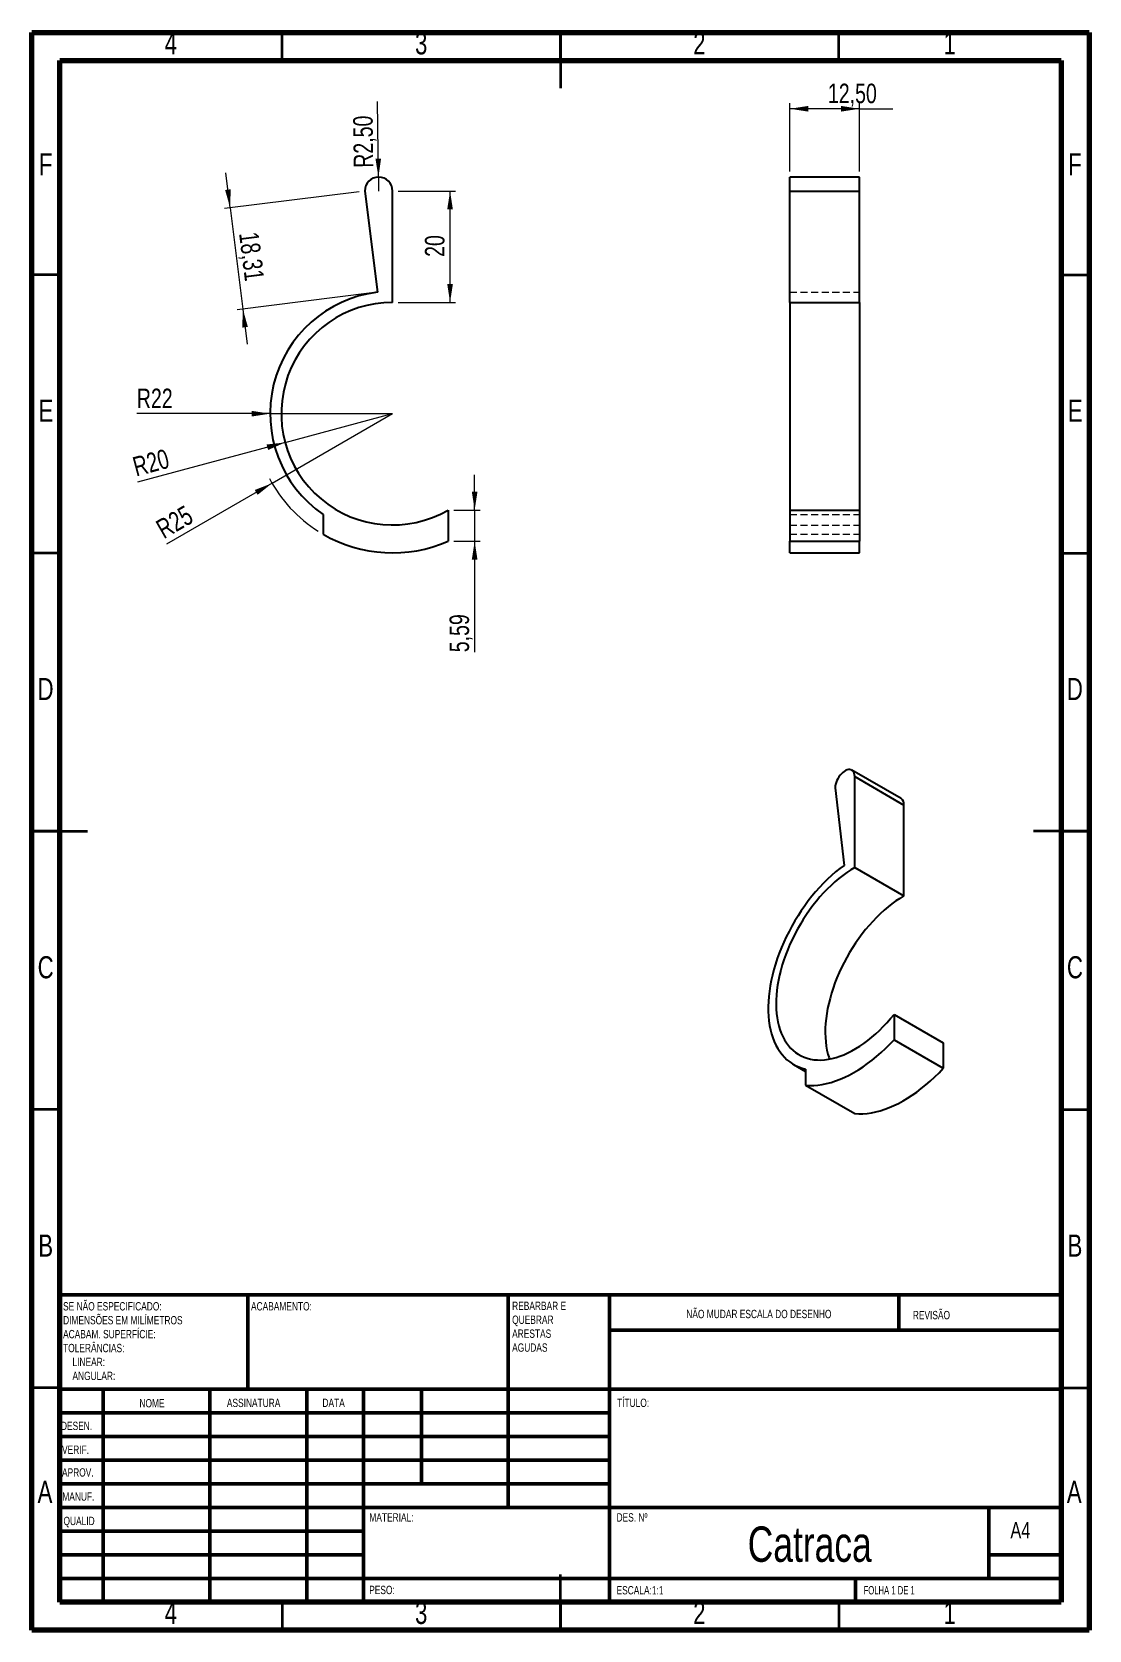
# Model space of a CAD drawing. Header units: millimetres. Extents: x 15 to 205, y 5 to 292.
import ezdxf

# ---------------------------------------------------------------- set-up
doc = ezdxf.new("R2010")
doc.units = ezdxf.units.MM
doc.linetypes.add('HIDDEN', pattern=[1.905, 1.27, -0.635])
doc.styles.add('SLDTEXTSTYLE0', font='TXT', dxfattribs={"width": 0.75})
doc.styles.add('SLDTEXTSTYLE1', font='TXT', dxfattribs={"width": 0.6875})
doc.dimstyles.new('SLDDIMSTYLE0', dxfattribs={"dimtxt": 3.5, "dimasz": 3.302, "dimexe": 0, "dimexo": 0.0625, "dimgap": 0.875, "dimtad": 1, "dimrnd": 1e-09, "dimzin": 12, "dimdsep": 46, "dimtxsty": 'SLDTEXTSTYLE0', "dimsah": 1, "dimcen": 0, "dimadec": 0, "dimazin": 3, "dimtfac": 1, "dimtofl": 0, "dimtmove": 0, "dimatfit": 3, "dimfxl": 0, "dimfrac": 2, "dimtolj": 1, "dimtzin": 12, "dimarcsym": 0})
doc.dimstyles.new('SLDDIMSTYLE1', dxfattribs={"dimtxt": 3.5, "dimasz": 3.302, "dimexe": 0, "dimexo": 0.0625, "dimgap": 0.875, "dimtad": 1, "dimrnd": 1e-09, "dimzin": 12, "dimdsep": 46, "dimtxsty": 'SLDTEXTSTYLE0', "dimsah": 1, "dimcen": 0.09, "dimadec": 0, "dimazin": 3, "dimtfac": 1, "dimtmove": 0, "dimatfit": 0, "dimfxl": 0, "dimfrac": 2, "dimtolj": 1, "dimtzin": 12, "dimarcsym": 0})
doc.dimstyles.new('SLDDIMSTYLE2', dxfattribs={"dimtxt": 3.5, "dimasz": 3.302, "dimexe": 0, "dimexo": 0.0625, "dimgap": 0.875, "dimtad": 1, "dimrnd": 1e-09, "dimzin": 12, "dimdsep": 46, "dimtxsty": 'SLDTEXTSTYLE0', "dimsah": 1, "dimcen": 0.09, "dimadec": 0, "dimazin": 3, "dimtfac": 1, "dimtofl": 0, "dimtmove": 0, "dimatfit": 3, "dimfxl": 0, "dimfrac": 2, "dimtolj": 1, "dimtzin": 12, "dimarcsym": 0})

# ---------------------------------------------------------------- blocks, each defined once
blk = doc.blocks.new('SW_NOTE_0')
at = {"color": 0, "linetype": 'Continuous', "lineweight": 0, "char_height": 1.5, "attachment_point": 1, "style": 'SLDTEXTSTYLE0'}
for s, insert in [('SE NÃO ESPECIFICADO:', (0, 1.93)), ('ACABAM. SUPERFÍCIE:', (0, -3.07)), ('DIMENSÕES EM MILÍMETROS', (0, -0.57)), ('TOLERÂNCIAS:', (0, -5.57)), ('LINEAR:', (1.69, -8.07)), ('ANGULAR:', (1.69, -10.57))]:
    blk.add_mtext(s, dxfattribs=dict(at, insert=insert))
blk = doc.blocks.new('SW_NOTE_1')
at = {"color": 0, "linetype": 'Continuous', "lineweight": 0, "char_height": 1.5, "attachment_point": 1, "style": 'SLDTEXTSTYLE0'}
for s, insert in [('REBARBAR E', (0, 1.93)), ('QUEBRAR', (0, -0.57)), ('ARESTAS', (0, -3.07)), ('AGUDAS', (0, -5.57))]:
    blk.add_mtext(s, dxfattribs=dict(at, insert=insert))
blk = doc.blocks.new('_D')
at = {"color": 7, "linetype": 'Continuous', "lineweight": 18}
for q in [(33.85, 223.54), (79.81, 223.54)]:
    blk.add_line((57.81, 223.54), q, dxfattribs=at)
blk.add_solid([(57.81, 223.54), (54.51, 224.04), (54.51, 223.03)], dxfattribs=at)
at = {"color": 7, "linetype": 'Continuous', "lineweight": 18, "insert": (33.85, 228.04), "char_height": 3.5, "attachment_point": 1, "style": 'SLDTEXTSTYLE0'}
blk.add_mtext('R22', dxfattribs=at)
blk = doc.blocks.new('_D_1')
at = {"color": 7, "linetype": 'Continuous', "lineweight": 18}
for q in [(79.81, 223.54), (33.98, 211.26)]:
    blk.add_line((60.5, 218.36), q, dxfattribs=at)
blk.add_solid([(60.5, 218.36), (57.17, 218), (57.44, 217.01)], dxfattribs=at)
at = {"color": 7, "linetype": 'Continuous', "lineweight": 18, "insert": (32.82, 215.61), "char_height": 3.5, "attachment_point": 1, "rotation": 15, "style": 'SLDTEXTSTYLE0'}
blk.add_mtext('R20', dxfattribs=at)
blk = doc.blocks.new('_D_2')
at = {"color": 7, "linetype": 'Continuous', "lineweight": 18}
for p, q in [((80.81, 263.54), (91.15, 263.54)), ((90.15, 243.54), (90.15, 263.54)), ((80.81, 243.54), (91.15, 243.54))]:
    blk.add_line(p, q, dxfattribs=at)
for points in [[(90.15, 263.54), (89.64, 260.23), (90.66, 260.23)], [(90.15, 243.54), (90.66, 246.84), (89.64, 246.84)]]:
    blk.add_solid(points, dxfattribs=at)
at = {"color": 7, "linetype": 'Continuous', "lineweight": 18, "insert": (85.64, 251.71), "char_height": 3.5, "attachment_point": 1, "rotation": 90, "style": 'SLDTEXTSTYLE0'}
blk.add_mtext('20', dxfattribs=at)
blk = doc.blocks.new('_D_3')
at = {"color": 7, "linetype": 'Continuous', "lineweight": 18}
for p, q in [((50.63, 260.51), (49.84, 266.81)), ((73.82, 263.41), (49.63, 260.39)), ((50.63, 260.51), (52.9, 242.34)), ((76.09, 245.24), (51.91, 242.22)), ((52.9, 242.34), (53.69, 236.04))]:
    blk.add_line(p, q, dxfattribs=at)
for points in [[(50.63, 260.51), (50.72, 263.85), (49.71, 263.73)], [(52.9, 242.34), (52.8, 239), (53.81, 239.13)]]:
    blk.add_solid(points, dxfattribs=at)
at = {"color": 7, "linetype": 'Continuous', "lineweight": 18, "insert": (55.69, 256.36), "char_height": 3.5, "attachment_point": 1, "rotation": 277.125, "style": 'SLDTEXTSTYLE0'}
blk.add_mtext('18,31', dxfattribs=at)
blk = doc.blocks.new('_D_4')
at = {"color": 7, "linetype": 'Continuous', "lineweight": 18}
for q in [(77.12, 279.64), (77.31, 263.54)]:
    blk.add_line((77.28, 266.04), q, dxfattribs=at)
blk.add_solid([(77.28, 266.04), (77.75, 269.34), (76.74, 269.33)], dxfattribs=at)
at = {"color": 7, "linetype": 'Continuous', "lineweight": 18, "insert": (72.84, 267.7), "char_height": 3.5, "attachment_point": 1, "rotation": 90.6975, "style": 'SLDTEXTSTYLE0'}
blk.add_mtext('R2,50', dxfattribs=at)
blk = doc.blocks.new('_D_5')
at = {"color": 7, "linetype": 'Continuous', "lineweight": 18}
for q in [(79.81, 223.54), (39.21, 200.09)]:
    blk.add_line((58.16, 211.04), q, dxfattribs=at)
blk.add_arc((79.81, 223.54), 25, 207.7094, 237.7094, dxfattribs=at)
blk.add_solid([(58.16, 211.04), (55.05, 209.83), (55.56, 208.95)], dxfattribs=at)
at = {"color": 7, "linetype": 'Continuous', "lineweight": 18, "insert": (36.95, 203.99), "char_height": 3.5, "attachment_point": 1, "rotation": 30, "style": 'SLDTEXTSTYLE0'}
blk.add_mtext('R25', dxfattribs=at)
blk = doc.blocks.new('_D_6')
at = {"color": 7, "linetype": 'Continuous', "lineweight": 18}
for p, q in [((94.57, 206.22), (94.57, 212.57)), ((90.81, 206.22), (95.57, 206.22)), ((94.57, 206.22), (94.57, 200.62)), ((90.81, 200.62), (95.57, 200.62)), ((94.57, 200.62), (94.57, 180.68))]:
    blk.add_line(p, q, dxfattribs=at)
for points in [[(94.57, 206.22), (95.08, 209.52), (94.06, 209.52)], [(94.57, 200.62), (94.06, 197.32), (95.08, 197.32)]]:
    blk.add_solid(points, dxfattribs=at)
at = {"color": 7, "linetype": 'Continuous', "lineweight": 18, "insert": (90.06, 180.68), "char_height": 3.5, "attachment_point": 1, "rotation": 90, "style": 'SLDTEXTSTYLE0'}
blk.add_mtext('5,59', dxfattribs=at)
blk = doc.blocks.new('_D_7')
at = {"color": 7, "linetype": 'Continuous', "lineweight": 18}
for p, q in [((151.23, 267.04), (151.23, 279.32)), ((163.73, 267.04), (163.73, 279.32)), ((163.73, 278.32), (151.23, 278.32)), ((163.73, 278.32), (169.71, 278.32))]:
    blk.add_line(p, q, dxfattribs=at)
for points in [[(151.23, 278.32), (154.53, 277.81), (154.53, 278.83)], [(163.73, 278.32), (160.43, 278.83), (160.43, 277.81)]]:
    blk.add_solid(points, dxfattribs=at)
at = {"color": 7, "linetype": 'Continuous', "lineweight": 18, "insert": (158.07, 282.83), "char_height": 3.5, "attachment_point": 1, "style": 'SLDTEXTSTYLE0'}
blk.add_mtext('12,50', dxfattribs=at)

msp = doc.modelspace()

# ---------------------------------------------------------------- linework, layer by layer
at = {"color": 7, "linetype": 'Continuous', "lineweight": 70}
for p, q in [((15, 5), (15, 292)), ((15, 292), (205, 292)), ((205, 292), (205, 5)), ((20, 10), (20, 287)), ((20, 287), (200, 287)), ((200, 287), (200, 10)), ((200, 10), (20, 10)), ((205, 5), (15, 5))]:
    msp.add_line(p, q, dxfattribs=at)
at = {"color": 7, "linetype": 'Continuous', "lineweight": 35}
for p, q in [((60, 287), (60, 292)), ((110, 292.001), (110, 281.999)), ((110, 287), (110, 292)), ((160, 287), (160, 292)), ((20, 248.5), (15, 248.5)), ((200, 248.5), (205, 248.5)), ((20, 198.5), (15, 198.5)), ((200, 198.5), (205, 198.5)), ((14.999, 148.5), (25.001, 148.5)), ((20, 148.5), (15, 148.5)), ((205.001, 148.5), (194.999, 148.5)), ((200, 148.5), (205, 148.5)), ((20, 98.5), (15, 98.5)), ((200, 98.5), (205, 98.5)), ((20, 48.5), (15, 48.5)), ((200, 48.5), (205, 48.5)), ((110, 4.999), (110, 15.001)), ((60, 10), (60, 5)), ((110, 10), (110, 5)), ((160, 10), (160, 5))]:
    msp.add_line(p, q, dxfattribs=at)
at = {"color": 7, "linetype": 'Continuous', "lineweight": 25}
for p, q in [((163.728, 266.036), (151.228, 266.036)), ((151.228, 263.536), (151.228, 266.036)), ((163.728, 263.536), (163.728, 266.036)), ((74.814, 263.536), (77.086, 245.366)), ((79.814, 243.536), (79.814, 263.536)), ((151.228, 263.536), (163.728, 263.536)), ((151.228, 243.536), (151.228, 263.536)), ((163.728, 243.536), (163.728, 263.536)), ((151.228, 243.536), (151.228, 206.216)), ((151.228, 243.536), (163.728, 243.536)), ((163.728, 243.536), (163.728, 206.216)), ((67.314, 205.432), (67.314, 201.886)), ((89.814, 206.216), (89.814, 200.623)), ((151.228, 206.216), (151.228, 200.623)), ((151.228, 206.216), (163.728, 206.216)), ((163.728, 206.216), (163.728, 200.623)), ((151.228, 200.623), (163.728, 200.623)), ((151.228, 198.536), (151.228, 200.623)), ((151.228, 198.536), (163.728, 198.536)), ((163.728, 198.536), (163.728, 200.623)), ((171.211, 154.373), (162.372, 159.476)), ((162.89, 142), (162.89, 158.331)), ((162.89, 158.331), (171.729, 153.229)), ((159.355, 156.29), (160.961, 142.381)), ((171.729, 136.898), (171.729, 153.229)), ((162.89, 142), (171.729, 136.898)), ((169.961, 115.609), (169.961, 111.042)), ((169.961, 115.609), (178.8, 110.506)), ((169.961, 111.042), (178.8, 105.94)), ((178.8, 110.506), (178.8, 105.94)), ((151.891, 106.617), (154.051, 105.369)), ((154.051, 105.784), (154.051, 102.888)), ((154.051, 102.888), (162.89, 97.786))]:
    msp.add_line(p, q, dxfattribs=at)
at = {"color": 7, "linetype": 'HIDDEN', "lineweight": 18}
for p, q in [((151.228, 263.536), (163.728, 263.536)), ((151.228, 245.366), (163.728, 245.366)), ((151.228, 205.432), (163.728, 205.432)), ((151.228, 203.536), (163.728, 203.536)), ((151.228, 201.886), (163.728, 201.886))]:
    msp.add_line(p, q, dxfattribs=at)
at = {"color": 7, "linetype": 'Continuous', "lineweight": 50}
for p, q in [((20, 65.25), (200, 65.25)), ((20, 65.25), (20, 10)), ((53.8, 48.25), (53.8, 65.25)), ((100.6, 65.25), (100.6, 27)), ((118.8, 65.25), (118.8, 10)), ((170.8, 58.875), (170.8, 65.25)), ((200, 58.875), (118.8, 58.875)), ((200, 48.25), (20, 48.25)), ((27.8, 48.25), (27.8, 10)), ((46.991, 48.25), (46.991, 10)), ((64.399, 48.25), (64.399, 10)), ((74.6, 10), (74.6, 48.25)), ((85, 31.25), (85, 48.25)), ((118.8, 44), (20, 44)), ((118.8, 39.75), (20, 39.75)), ((118.8, 35.5), (20, 35.5)), ((118.8, 31.25), (20, 31.25)), ((74.6, 27), (20, 27)), ((74.6, 27), (200, 27)), ((187, 14.25), (187, 27)), ((74.6, 22.75), (20, 22.75)), ((74.6, 18.5), (20, 18.5)), ((200, 18.5), (187, 18.5)), ((20, 14.25), (200, 14.25)), ((163, 10), (163, 14.25))]:
    msp.add_line(p, q, dxfattribs=at)
at = {"color": 7, "linetype": 'Continuous', "lineweight": 25, "flags": 128}
for points in [[(162.89, 158.331), (162.871, 158.624), (162.812, 158.888), (162.715, 159.116), (162.583, 159.304), (162.418, 159.447), (162.225, 159.543), (162.006, 159.589), (161.768, 159.584), (161.516, 159.528), (161.255, 159.423), (160.99, 159.27), (160.729, 159.074), (160.477, 158.838), (160.239, 158.568), (160.02, 158.27), (159.827, 157.951), (159.662, 157.617), (159.53, 157.277), (159.433, 156.937), (159.375, 156.606), (159.355, 156.29)], [(160.961, 142.381), (160.203, 141.812), (159.452, 141.205), (158.71, 140.559), (157.977, 139.878), (157.257, 139.162), (156.55, 138.413), (155.858, 137.634), (155.184, 136.825), (154.528, 135.99), (153.892, 135.129), (153.278, 134.245), (152.688, 133.341), (152.122, 132.418), (151.583, 131.479), (151.071, 130.525), (150.587, 129.56), (150.133, 128.586), (149.711, 127.604), (149.32, 126.618), (148.962, 125.629), (148.638, 124.641), (148.348, 123.655), (148.094, 122.673), (147.875, 121.699), (147.693, 120.735), (147.548, 119.783), (147.44, 118.845), (147.37, 117.923), (147.337, 117.021), (147.341, 116.139), (147.384, 115.28), (147.464, 114.447), (147.581, 113.641), (147.736, 112.864), (147.927, 112.118), (148.155, 111.404), (148.418, 110.726), (148.717, 110.083), (149.05, 109.479), (149.416, 108.914), (149.815, 108.389), (150.246, 107.906), (150.707, 107.466), (151.198, 107.071), (151.717, 106.72), (152.263, 106.416), (152.836, 106.158), (153.432, 105.947), (154.051, 105.784)], [(162.89, 142), (162.171, 141.564), (161.453, 141.086), (160.739, 140.568), (160.031, 140.012), (159.329, 139.419), (158.638, 138.79), (157.957, 138.127), (157.289, 137.431), (156.635, 136.705), (155.998, 135.951), (155.379, 135.17), (154.779, 134.364), (154.2, 133.536), (153.643, 132.688), (153.111, 131.821), (152.604, 130.938), (152.123, 130.042), (151.671, 129.134), (151.247, 128.218), (150.854, 127.294), (150.492, 126.367), (150.161, 125.438), (149.864, 124.509), (149.601, 123.583), (149.372, 122.663), (149.178, 121.751), (149.02, 120.848), (148.897, 119.959), (148.811, 119.084), (148.762, 118.226), (148.749, 117.387), (148.772, 116.57), (148.832, 115.776), (148.929, 115.008), (149.062, 114.268), (149.23, 113.557), (149.434, 112.878), (149.673, 112.231), (149.946, 111.62), (150.252, 111.045), (150.592, 110.507), (150.963, 110.01), (151.365, 109.552), (151.797, 109.137), (152.258, 108.764), (152.746, 108.435), (153.26, 108.151), (153.8, 107.912), (154.363, 107.719), (154.948, 107.572), (155.554, 107.473), (156.178, 107.421), (156.821, 107.415), (157.478, 107.458), (158.15, 107.547), (158.834, 107.683), (159.529, 107.866), (160.232, 108.095), (160.942, 108.37), (161.658, 108.689), (162.376, 109.053), (163.096, 109.459), (163.815, 109.908), (164.532, 110.397), (165.245, 110.926), (165.951, 111.493), (166.65, 112.097), (167.339, 112.736), (168.016, 113.408), (168.68, 114.112), (169.329, 114.847), (169.961, 115.609)], [(171.729, 136.898), (171.01, 136.461), (170.292, 135.984), (169.578, 135.466), (168.869, 134.91), (168.168, 134.316), (167.477, 133.687), (166.796, 133.024), (166.128, 132.329), (165.474, 131.603), (164.837, 130.848), (164.218, 130.067), (163.618, 129.262), (163.039, 128.434), (162.482, 127.585), (161.95, 126.718), (161.443, 125.836), (160.962, 124.939), (160.509, 124.032), (160.086, 123.115), (159.693, 122.192), (159.33, 121.264), (159, 120.335), (158.703, 119.406), (158.44, 118.481), (158.211, 117.561), (158.017, 116.648), (157.859, 115.746), (157.736, 114.856), (157.65, 113.981), (157.6, 113.123), (157.587, 112.284), (157.611, 111.467), (157.671, 110.674), (157.768, 109.906), (157.9, 109.165), (158.069, 108.454), (158.273, 107.775), (158.34, 107.58)], [(154.051, 102.888), (154.777, 102.849), (155.52, 102.86), (156.279, 102.921), (157.052, 103.031), (157.838, 103.191), (158.636, 103.4), (159.442, 103.658), (160.256, 103.963), (161.076, 104.317), (161.9, 104.717), (162.726, 105.162), (163.553, 105.653), (164.377, 106.187), (165.199, 106.764), (166.016, 107.382), (166.826, 108.04), (167.627, 108.737), (168.418, 109.47), (169.196, 110.24), (169.961, 111.042)], [(162.89, 97.786), (163.616, 97.747), (164.358, 97.758), (165.117, 97.818), (165.891, 97.929), (166.677, 98.088), (167.475, 98.297), (168.281, 98.555), (169.095, 98.861), (169.915, 99.214), (170.739, 99.614), (171.565, 100.06), (172.391, 100.55), (173.216, 101.084), (174.038, 101.661), (174.855, 102.279), (175.664, 102.938), (176.466, 103.634), (177.256, 104.368), (178.035, 105.137), (178.8, 105.94)]]:
    msp.add_lwpolyline(points, dxfattribs=at)
at = {"color": 7, "linetype": 'Continuous', "lineweight": 25}
for centre, radius, start, end in [((77.314, 263.536), 2.5, 0, 180), ((79.814, 223.536), 22, 97.12502, 235.37646), ((79.814, 223.536), 20, 90, 300), ((79.814, 223.536), 25, 240, 293.57818), ((170.5, 153.362), 1.237, 353.81962, 54.8682)]:
    msp.add_arc(centre, radius, start, end, dxfattribs=at)

# ---------------------------------------------------------------- block references
at = {"color": 7, "linetype": 'Continuous', "lineweight": 0}
for name, p in [('SW_NOTE_0', (20.594, 61.987)), ('SW_NOTE_1', (101.309, 62.069))]:
    msp.add_blockref(name, p, dxfattribs=at)

# ---------------------------------------------------------------- texts
for s, insert, char_height, attachment_point, style in [('4', (39.96, 292.06), 3.969, 2, 'SLDTEXTSTYLE0'), ('3', (84.96, 292.06), 3.969, 2, 'SLDTEXTSTYLE0'), ('2', (134.96, 292.06), 3.969, 2, 'SLDTEXTSTYLE0'), ('1', (179.96, 292.06), 3.969, 2, 'SLDTEXTSTYLE0'), ('F', (17.458, 270.31), 3.969, 2, 'SLDTEXTSTYLE0'), ('F', (202.458, 270.31), 3.969, 2, 'SLDTEXTSTYLE0'), ('E', (17.508, 226.06), 3.969, 2, 'SLDTEXTSTYLE0'), ('E', (202.508, 226.06), 3.969, 2, 'SLDTEXTSTYLE0'), ('D', (17.453, 176.06), 3.969, 2, 'SLDTEXTSTYLE0'), ('D', (202.453, 176.06), 3.969, 2, 'SLDTEXTSTYLE0'), ('C', (17.459, 126.06), 3.969, 2, 'SLDTEXTSTYLE0'), ('C', (202.459, 126.06), 3.969, 2, 'SLDTEXTSTYLE0'), ('B', (17.471, 76.06), 3.969, 2, 'SLDTEXTSTYLE0'), ('B', (202.471, 76.06), 3.969, 2, 'SLDTEXTSTYLE0'), ('ACABAMENTO:', (54.371, 63.919), 1.5, 1, 'SLDTEXTSTYLE0'), ('NÃO MUDAR ESCALA DO DESENHO', (132.615, 62.533), 1.5, 1, 'SLDTEXTSTYLE0'), ('REVISÃO', (173.328, 62.335), 1.5, 1, 'SLDTEXTSTYLE0'), ('NOME', (34.322, 46.501), 1.5, 1, 'SLDTEXTSTYLE0'), ('ASSINATURA', (50.034, 46.562), 1.5, 1, 'SLDTEXTSTYLE0'), ('DATA', (67.215, 46.576), 1.5, 1, 'SLDTEXTSTYLE0'), ('TÍTULO:', (120.163, 46.576), 1.5, 1, 'SLDTEXTSTYLE0'), ('DESEN.', (20.212, 42.43), 1.5, 1, 'SLDTEXTSTYLE0'), ('VERIF.', (20.41, 38.154), 1.5, 1, 'SLDTEXTSTYLE0'), ('A', (17.34, 31.81), 3.969, 2, 'SLDTEXTSTYLE0'), ('APROV.', (20.402, 34.064), 1.5, 1, 'SLDTEXTSTYLE0'), ('A', (202.34, 31.81), 3.969, 2, 'SLDTEXTSTYLE0'), ('MANUF.', (20.455, 29.734), 1.5, 1, 'SLDTEXTSTYLE0'), ('MATERIAL:', (75.646, 25.986), 1.5, 1, 'SLDTEXTSTYLE0'), ('DES. Nº', (120.074, 25.986), 1.5, 1, 'SLDTEXTSTYLE0'), ('QUALID', (20.669, 25.35), 1.5, 1, 'SLDTEXTSTYLE0'), ('Catraca', (154.794, 23.607), 6.35, 2, 'SLDTEXTSTYLE0'), ('A4', (190.871, 24.406), 2.9104, 1, 'SLDTEXTSTYLE0'), ('PESO:', (75.618, 12.949), 1.4986, 1, 'SLDTEXTSTYLE0'), ('ESCALA:1:1', (120.074, 12.9), 1.5, 1, 'SLDTEXTSTYLE0'), ('FOLHA 1 DE 1', (164.478, 12.9), 1.5, 1, 'SLDTEXTSTYLE1'), ('4', (39.96, 10.06), 3.969, 2, 'SLDTEXTSTYLE0'), ('3', (84.96, 10.06), 3.969, 2, 'SLDTEXTSTYLE0'), ('2', (134.96, 10.06), 3.969, 2, 'SLDTEXTSTYLE0'), ('1', (179.96, 10.06), 3.969, 2, 'SLDTEXTSTYLE0')]:
    msp.add_mtext(s, dxfattribs=dict(at, insert=insert, char_height=char_height, attachment_point=attachment_point, style=style))

# ---------------------------------------------------------------- dimensions: what is measured, and where the dimension line sits
at = {"color": 7, "linetype": 'Continuous', "lineweight": 18}
dim = msp.add_linear_dim(base=(151.228, 278.322), p1=(163.728, 266.036), p2=(151.228, 266.036), dimstyle='SLDDIMSTYLE2', dxfattribs=at)
dim.commit()
dim.dimension.update_dxf_attribs({"geometry": '_D_7', "text_midpoint": (163.887, 278.322), "dimtype": 160})
for center, mpoint, picture, middle in [((77.314, 263.536), (77.284, 266.036), '_D_4', (77.186, 274.048)), ((79.814, 223.536), (57.814, 223.536), '_D', (37.764, 223.536)), ((79.814, 223.536), (60.496, 218.36), '_D_1', (37.764, 212.269)), ((79.814, 223.536), (58.164, 211.036), '_D_5', (42.596, 202.048))]:
    dim = msp.add_radius_dim(center=center, mpoint=mpoint, dimstyle='SLDDIMSTYLE0', dxfattribs=at)
    dim.commit()
    dim.dimension.update_dxf_attribs({"geometry": picture, "text_midpoint": middle, "dimtype": 164})
for base, p1, p2, angle, picture, middle in [((52.897, 242.343), (74.814, 263.536), (77.086, 245.366), 277.12502, '_D_3', (51.937, 250.023)), ((90.152, 263.536), (79.814, 243.536), (79.814, 263.536), 90, '_D_2', (90.152, 254.293)), ((94.567, 200.623), (89.814, 206.216), (89.814, 200.623), 90, '_D_6', (94.567, 185.21))]:
    dim = msp.add_linear_dim(base=base, p1=p1, p2=p2, angle=angle, dimstyle='SLDDIMSTYLE1', dxfattribs=at)
    dim.commit()
    dim.dimension.update_dxf_attribs({"geometry": picture, "text_midpoint": middle, "dimtype": 160})

doc.saveas('drawing.dxf')
